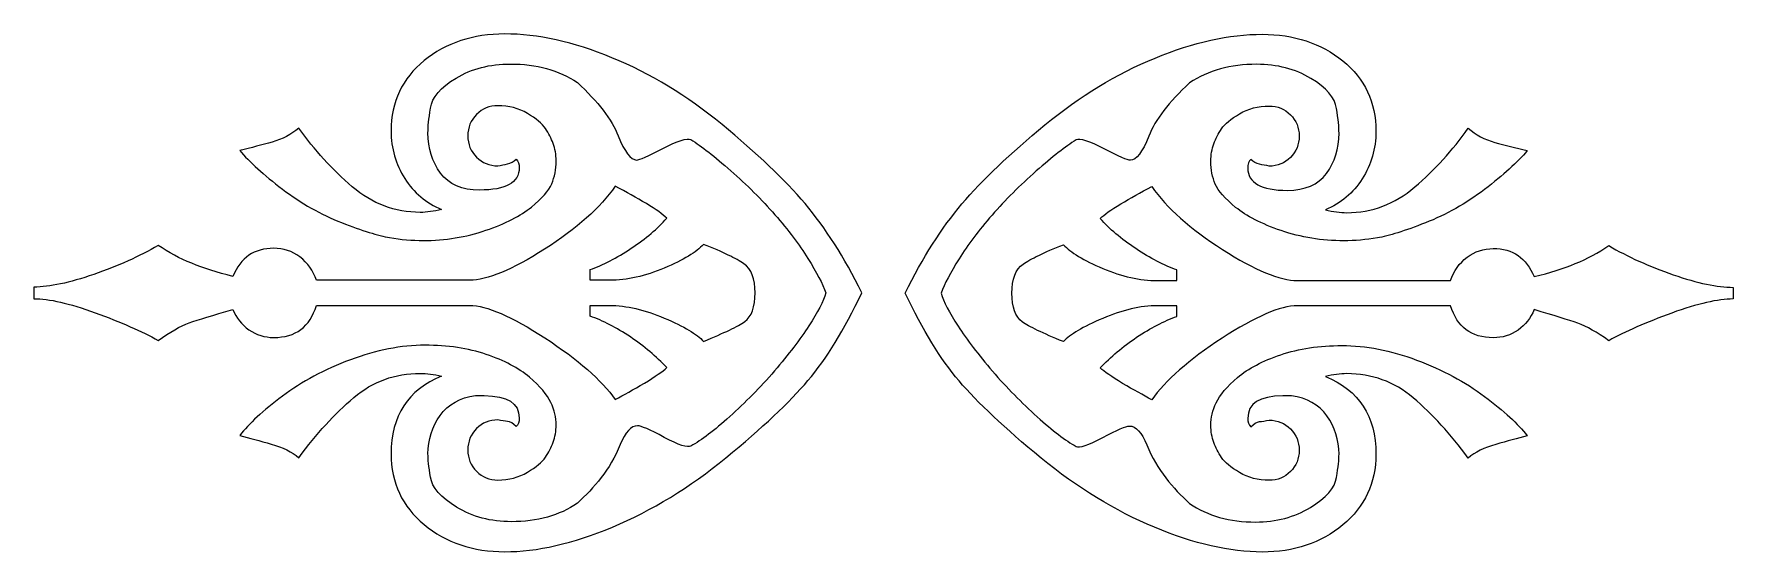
# Model space of a CAD drawing. Header units: centimetres. Extents: x -13.7 to 14.2, y -0.6 to 7.9.
import ezdxf

# ---------------------------------------------------------------- set-up
doc = ezdxf.new("R2010")
doc.units = ezdxf.units.CM
doc.header["$MEASUREMENT"] = 0
doc.layers.add('Layer 1', color=7, linetype='Continuous')

msp = doc.modelspace()

# ---------------------------------------------------------------- linework, layer by layer
at = {"layer": 'Layer 1'}
for points, knots in [([(-0.0998, 3.63256), (-0.3863, 3.02717), (-0.68089, 2.54656), (-0.98357, 2.19072), (-0.98357, 2.19072), (-1.28627, 1.83488), (-1.73496, 1.41276), (-2.32964, 0.92437), (-2.32964, 0.92437), (-2.92434, 0.43598), (-3.5456, 0.0564), (-4.19343, -0.21437), (-4.19343, -0.21437), (-4.84128, -0.48514), (-5.43062, -0.62052), (-5.96146, -0.62052), (-5.96146, -0.62052), (-6.48194, -0.62052), (-6.92269, -0.47185), (-7.28371, -0.1745), (-7.28371, -0.1745), (-7.64474, 0.12284), (-7.82525, 0.51036), (-7.82525, 0.98806), (-7.82525, 0.98806), (-7.82525, 1.6145), (-7.54914, 2.03937), (-6.99689, 2.26267), (-6.99689, 2.26267), (-7.12427, 2.29442), (-7.2411, 2.3103), (-7.34739, 2.31031), (-7.34739, 2.31031), (-7.76157, 2.3103), (-8.12527, 2.17751), (-8.43849, 1.91193), (-8.43849, 1.91193), (-8.75172, 1.64634), (-9.05174, 1.31716), (-9.33854, 0.92437), (-9.33854, 0.92437), (-9.45522, 1.01998), (-9.60648, 1.09435), (-9.79234, 1.1475), (-9.79234, 1.1475), (-9.9782, 1.20065), (-10.15086, 1.24845), (-10.3103, 1.29091), (-10.3103, 1.29091), (-10.16155, 1.48212), (-9.92789, 1.69714), (-9.60931, 1.93599), (-9.60931, 1.93599), (-9.29075, 2.17484), (-8.91911, 2.37391), (-8.49439, 2.53319), (-8.49439, 2.53319), (-8.06969, 2.69248), (-7.66078, 2.77212), (-7.26766, 2.77212), (-7.26766, 2.77212), (-6.89595, 2.77212), (-6.56142, 2.72173), (-6.26407, 2.62094), (-6.26407, 2.62094), (-5.96673, 2.52015), (-5.73047, 2.39538), (-5.5553, 2.24663), (-5.5553, 2.24663), (-5.38014, 2.09787), (-5.26331, 1.95981), (-5.20481, 1.83245), (-5.20481, 1.83245), (-5.14632, 1.70508), (-5.11707, 1.58291), (-5.11706, 1.46591), (-5.11706, 1.46591), (-5.11707, 1.35961), (-5.13303, 1.26401), (-5.16495, 1.1791), (-5.16495, 1.1791), (-5.19688, 1.09419), (-5.23941, 1.01196), (-5.29255, 0.9324), (-5.29255, 0.9324), (-5.34571, 0.85283), (-5.44391, 0.77052), (-5.58714, 0.68545), (-5.58714, 0.68545), (-5.73039, 0.60037), (-5.89243, 0.55784), (-6.07326, 0.55784), (-6.07326, 0.55784), (-6.21133, 0.55784), (-6.32808, 0.60564), (-6.42351, 0.70125), (-6.42351, 0.70125), (-6.51896, 0.79685), (-6.56668, 0.91368), (-6.56668, 1.05174), (-6.56668, 1.05174), (-6.56668, 1.1898), (-6.51896, 1.30663), (-6.42351, 1.40223), (-6.42351, 1.40223), (-6.32808, 1.49783), (-6.21133, 1.54564), (-6.07326, 1.54564), (-6.07326, 1.54564), (-6.00943, 1.53494), (-5.95628, 1.52692), (-5.91382, 1.52158), (-5.91382, 1.52158), (-5.87137, 1.51623), (-5.82357, 1.48714), (-5.77041, 1.43432), (-5.77041, 1.43432), (-5.73866, 1.46607), (-5.72278, 1.51388), (-5.72277, 1.57772), (-5.72277, 1.57772), (-5.72278, 1.82175), (-5.91382, 1.94377), (-6.29591, 1.94377), (-6.29591, 1.94377), (-6.29591, 1.94377), (-6.43931, 1.94377), (-6.43931, 1.94377), (-6.43931, 1.94377), (-6.69437, 1.91201), (-6.88825, 1.8032), (-7.02096, 1.61734), (-7.02096, 1.61734), (-7.15368, 1.43148), (-7.22003, 1.22172), (-7.22002, 0.98806), (-7.22002, 0.98806), (-7.22003, 0.90315), (-7.20674, 0.7757), (-7.18016, 0.60572), (-7.18016, 0.60572), (-7.15359, 0.43574), (-7.01019, 0.27111), (-6.74994, 0.11182), (-6.74994, 0.11182), (-6.48972, -0.04746), (-6.18978, -0.12711), (-5.85013, -0.12711), (-5.85013, -0.12711), (-5.42527, -0.12711), (-5.06425, -0.02616), (-4.76705, 0.17575), (-4.76705, 0.17575), (-4.62901, 0.30311), (-4.49889, 0.44376), (-4.3767, 0.5977), (-4.3767, 0.5977), (-4.25453, 0.75164), (-4.15099, 0.93215), (-4.06607, 1.13924), (-4.06607, 1.13924), (-3.98117, 1.34633), (-3.88556, 1.44987), (-3.77926, 1.44987), (-3.77926, 1.44987), (-3.72612, 1.44987), (-3.58012, 1.38619), (-3.34126, 1.25883), (-3.34126, 1.25883), (-3.10242, 1.13146), (-2.95642, 1.08366), (-2.90326, 1.11542), (-2.90326, 1.11542), (-2.73313, 1.21102), (-2.5207, 1.37298), (-2.26596, 1.6013), (-2.26596, 1.6013), (-2.01124, 1.82961), (-1.76705, 2.07915), (-1.53337, 2.34993), (-1.53337, 2.34993), (-1.29972, 2.62069), (-1.11119, 2.86764), (-0.96777, 3.09078), (-0.96777, 3.09078), (-0.82438, 3.3139), (-0.73145, 3.4945), (-0.68898, 3.63256), (-0.68898, 3.63256), (-0.74214, 3.78098), (-0.84042, 3.96936), (-0.98381, 4.19767), (-0.98381, 4.19767), (-1.12723, 4.42598), (-1.30774, 4.66491), (-1.52535, 4.91446), (-1.52535, 4.91446), (-1.74299, 5.164), (-1.98451, 5.4056), (-2.24992, 5.63927), (-2.24992, 5.63927), (-2.51535, 5.87292), (-2.73313, 6.04291), (-2.90326, 6.14921), (-2.90326, 6.14921), (-2.9668, 6.18096), (-3.12073, 6.13316), (-3.36508, 6.0058), (-3.36508, 6.0058), (-3.60945, 5.87843), (-3.75285, 5.81475), (-3.7953, 5.81476), (-3.7953, 5.81476), (-3.89091, 5.81475), (-3.99178, 5.94746), (-4.09791, 6.21289), (-4.09791, 6.21289), (-4.20405, 6.47831), (-4.4271, 6.7703), (-4.76705, 7.08888), (-4.76705, 7.08888), (-5.07494, 7.29078), (-5.44131, 7.39173), (-5.86618, 7.39174), (-5.86618, 7.39174), (-6.20582, 7.39173), (-6.50308, 7.31476), (-6.75797, 7.16083), (-6.75797, 7.16083), (-7.01286, 7.00688), (-7.15359, 6.84225), (-7.18016, 6.66693), (-7.18016, 6.66693), (-7.20674, 6.49159), (-7.22003, 6.35613), (-7.22002, 6.26053), (-7.22002, 6.26053), (-7.22003, 6.0058), (-7.151, 5.7855), (-7.01294, 5.59965), (-7.01294, 5.59965), (-6.87489, 5.41378), (-6.66245, 5.32085), (-6.37563, 5.32086), (-6.37563, 5.32086), (-5.9404, 5.32085), (-5.72278, 5.44303), (-5.72277, 5.68739), (-5.72277, 5.68739), (-5.72278, 5.75091), (-5.73866, 5.79871), (-5.77041, 5.8308), (-5.77041, 5.8308), (-5.81287, 5.78834), (-5.86067, 5.76176), (-5.91382, 5.75108), (-5.91382, 5.75108), (-5.96697, 5.74038), (-6.02012, 5.72968), (-6.07326, 5.71899), (-6.07326, 5.71899), (-6.21133, 5.71899), (-6.32808, 5.76679), (-6.42351, 5.8624), (-6.42351, 5.8624), (-6.51896, 5.958), (-6.56668, 6.07483), (-6.56668, 6.21289), (-6.56668, 6.21289), (-6.56668, 6.35094), (-6.51896, 6.46778), (-6.42351, 6.56339), (-6.42351, 6.56339), (-6.32808, 6.65898), (-6.21133, 6.70678), (-6.07326, 6.70679), (-6.07326, 6.70679), (-5.89243, 6.70678), (-5.73039, 6.66433), (-5.58714, 6.57943), (-5.58714, 6.57943), (-5.44391, 6.49451), (-5.34571, 6.4122), (-5.29255, 6.33248), (-5.29255, 6.33248), (-5.23941, 6.25275), (-5.19688, 6.17043), (-5.16495, 6.08553), (-5.16495, 6.08553), (-5.13303, 6.00061), (-5.11707, 5.90501), (-5.11706, 5.79872), (-5.11706, 5.79872), (-5.11707, 5.66065), (-5.14097, 5.53588), (-5.18877, 5.4244), (-5.18877, 5.4244), (-5.23658, 5.31291), (-5.34814, 5.18547), (-5.52346, 5.04207), (-5.52346, 5.04207), (-5.6988, 4.89866), (-5.94842, 4.77121), (-6.27233, 4.65973), (-6.27233, 4.65973), (-6.59626, 4.54824), (-6.93873, 4.4925), (-7.29975, 4.49251), (-7.29975, 4.49251), (-7.48027, 4.4925), (-7.66345, 4.50846), (-7.84931, 4.54039), (-7.84931, 4.54039), (-8.03518, 4.57231), (-8.298, 4.65462), (-8.6378, 4.78734), (-8.6378, 4.78734), (-8.9776, 4.92005), (-9.30144, 5.10323), (-9.60931, 5.3369), (-9.60931, 5.3369), (-9.91719, 5.57056), (-10.15086, 5.78283), (-10.3103, 5.97372), (-10.3103, 5.97372), (-10.1191, 6.01649), (-9.94118, 6.0617), (-9.77654, 6.10935), (-9.77654, 6.10935), (-9.61191, 6.15698), (-9.46591, 6.23395), (-9.33854, 6.34026), (-9.33854, 6.34026), (-9.08382, 5.97922), (-8.79182, 5.65798), (-8.46255, 5.37652), (-8.46255, 5.37652), (-8.13329, 5.09505), (-7.76157, 4.95432), (-7.34739, 4.95432), (-7.34739, 4.95432), (-7.2411, 4.95432), (-7.12427, 4.97036), (-6.99689, 5.00245), (-6.99689, 5.00245), (-7.25195, 5.10842), (-7.45377, 5.27824), (-7.60236, 5.5119), (-7.60236, 5.5119), (-7.75096, 5.74556), (-7.82525, 6.0058), (-7.82525, 6.29262), (-7.82525, 6.29262), (-7.82525, 6.7703), (-7.64474, 7.15523), (-7.28371, 7.4474), (-7.28371, 7.4474), (-6.92269, 7.73955), (-6.48194, 7.88563), (-5.96146, 7.88564), (-5.96146, 7.88564), (-5.41992, 7.88563), (-4.83326, 7.75551), (-4.20145, 7.49528), (-4.20145, 7.49528), (-3.56967, 7.23504), (-2.96704, 6.86866), (-2.39357, 6.39616), (-2.39357, 6.39616), (-1.82012, 5.92364), (-1.36608, 5.49091), (-1.03145, 5.09797), (-1.03145, 5.09797), (-0.69685, 4.70502), (-0.3863, 4.21655), (-0.0998, 3.63256), (-0.0998, 3.63256), (-0.0998, 3.63256), (-0.0998, 3.63256), (-0.0998, 3.63256)], [0, 0, 0, 0, 0.01041667, 0.01041667, 0.01041667, 0.01041667, 0.02083333, 0.02083333, 0.02083333, 0.02083333, 0.03125, 0.03125, 0.03125, 0.03125, 0.04166667, 0.04166667, 0.04166667, 0.04166667, 0.05208333, 0.05208333, 0.05208333, 0.05208333, 0.0625, 0.0625, 0.0625, 0.0625, 0.07291667, 0.07291667, 0.07291667, 0.07291667, 0.08333333, 0.08333333, 0.08333333, 0.08333333, 0.09375, 0.09375, 0.09375, 0.09375, 0.10416667, 0.10416667, 0.10416667, 0.10416667, 0.11458333, 0.11458333, 0.11458333, 0.11458333, 0.125, 0.125, 0.125, 0.125, 0.13541667, 0.13541667, 0.13541667, 0.13541667, 0.14583333, 0.14583333, 0.14583333, 0.14583333, 0.15625, 0.15625, 0.15625, 0.15625, 0.16666667, 0.16666667, 0.16666667, 0.16666667, 0.17708333, 0.17708333, 0.17708333, 0.17708333, 0.1875, 0.1875, 0.1875, 0.1875, 0.19791667, 0.19791667, 0.19791667, 0.19791667, 0.20833333, 0.20833333, 0.20833333, 0.20833333, 0.21875, 0.21875, 0.21875, 0.21875, 0.22916667, 0.22916667, 0.22916667, 0.22916667, 0.23958333, 0.23958333, 0.23958333, 0.23958333, 0.25, 0.25, 0.25, 0.25, 0.26041667, 0.26041667, 0.26041667, 0.26041667, 0.27083333, 0.27083333, 0.27083333, 0.27083333, 0.28125, 0.28125, 0.28125, 0.28125, 0.29166667, 0.29166667, 0.29166667, 0.29166667, 0.30208333, 0.30208333, 0.30208333, 0.30208333, 0.3125, 0.3125, 0.3125, 0.3125, 0.32291667, 0.32291667, 0.32291667, 0.32291667, 0.33333333, 0.33333333, 0.33333333, 0.33333333, 0.34375, 0.34375, 0.34375, 0.34375, 0.35416667, 0.35416667, 0.35416667, 0.35416667, 0.36458333, 0.36458333, 0.36458333, 0.36458333, 0.375, 0.375, 0.375, 0.375, 0.38541667, 0.38541667, 0.38541667, 0.38541667, 0.39583333, 0.39583333, 0.39583333, 0.39583333, 0.40625, 0.40625, 0.40625, 0.40625, 0.41666667, 0.41666667, 0.41666667, 0.41666667, 0.42708333, 0.42708333, 0.42708333, 0.42708333, 0.4375, 0.4375, 0.4375, 0.4375, 0.44791667, 0.44791667, 0.44791667, 0.44791667, 0.45833333, 0.45833333, 0.45833333, 0.45833333, 0.46875, 0.46875, 0.46875, 0.46875, 0.47916667, 0.47916667, 0.47916667, 0.47916667, 0.48958333, 0.48958333, 0.48958333, 0.48958333, 0.5, 0.5, 0.5, 0.5, 0.51041667, 0.51041667, 0.51041667, 0.51041667, 0.52083333, 0.52083333, 0.52083333, 0.52083333, 0.53125, 0.53125, 0.53125, 0.53125, 0.54166667, 0.54166667, 0.54166667, 0.54166667, 0.55208333, 0.55208333, 0.55208333, 0.55208333, 0.5625, 0.5625, 0.5625, 0.5625, 0.57291667, 0.57291667, 0.57291667, 0.57291667, 0.58333333, 0.58333333, 0.58333333, 0.58333333, 0.59375, 0.59375, 0.59375, 0.59375, 0.60416667, 0.60416667, 0.60416667, 0.60416667, 0.61458333, 0.61458333, 0.61458333, 0.61458333, 0.625, 0.625, 0.625, 0.625, 0.63541667, 0.63541667, 0.63541667, 0.63541667, 0.64583333, 0.64583333, 0.64583333, 0.64583333, 0.65625, 0.65625, 0.65625, 0.65625, 0.66666667, 0.66666667, 0.66666667, 0.66666667, 0.67708333, 0.67708333, 0.67708333, 0.67708333, 0.6875, 0.6875, 0.6875, 0.6875, 0.69791667, 0.69791667, 0.69791667, 0.69791667, 0.70833333, 0.70833333, 0.70833333, 0.70833333, 0.71875, 0.71875, 0.71875, 0.71875, 0.72916667, 0.72916667, 0.72916667, 0.72916667, 0.73958333, 0.73958333, 0.73958333, 0.73958333, 0.75, 0.75, 0.75, 0.75, 0.76041667, 0.76041667, 0.76041667, 0.76041667, 0.77083333, 0.77083333, 0.77083333, 0.77083333, 0.78125, 0.78125, 0.78125, 0.78125, 0.79166667, 0.79166667, 0.79166667, 0.79166667, 0.80208333, 0.80208333, 0.80208333, 0.80208333, 0.8125, 0.8125, 0.8125, 0.8125, 0.82291667, 0.82291667, 0.82291667, 0.82291667, 0.83333333, 0.83333333, 0.83333333, 0.83333333, 0.84375, 0.84375, 0.84375, 0.84375, 0.85416667, 0.85416667, 0.85416667, 0.85416667, 0.86458333, 0.86458333, 0.86458333, 0.86458333, 0.875, 0.875, 0.875, 0.875, 0.88541667, 0.88541667, 0.88541667, 0.88541667, 0.89583333, 0.89583333, 0.89583333, 0.89583333, 0.90625, 0.90625, 0.90625, 0.90625, 0.91666667, 0.91666667, 0.91666667, 0.91666667, 0.92708333, 0.92708333, 0.92708333, 0.92708333, 0.9375, 0.9375, 0.9375, 0.9375, 0.94791667, 0.94791667, 0.94791667, 0.94791667, 0.95833333, 0.95833333, 0.95833333, 0.95833333, 0.96875, 0.96875, 0.96875, 0.96875, 0.97916667, 0.97916667, 0.97916667, 0.97916667, 1, 1, 1, 1]), ([(0.61343, 3.62766), (0.89994, 3.02227), (1.19452, 2.54166), (1.4972, 2.18582), (1.4972, 2.18582), (1.79991, 1.82998), (2.2486, 1.40786), (2.84327, 0.91947), (2.84327, 0.91947), (3.43797, 0.43108), (4.05924, 0.0515), (4.70706, -0.21927), (4.70706, -0.21927), (5.35491, -0.49004), (5.94425, -0.62542), (6.47509, -0.62542), (6.47509, -0.62542), (6.99557, -0.62542), (7.43632, -0.47675), (7.79734, -0.1794), (7.79734, -0.1794), (8.15837, 0.11794), (8.33889, 0.50546), (8.33888, 0.98316), (8.33888, 0.98316), (8.33889, 1.6096), (8.06277, 2.03447), (7.51053, 2.25777), (7.51053, 2.25777), (7.6379, 2.28952), (7.75473, 2.3054), (7.86102, 2.30541), (7.86102, 2.30541), (8.2752, 2.3054), (8.6389, 2.17261), (8.95212, 1.90703), (8.95212, 1.90703), (9.26535, 1.64144), (9.56537, 1.31226), (9.85218, 0.91947), (9.85218, 0.91947), (9.96885, 1.01508), (10.12011, 1.08945), (10.30597, 1.1426), (10.30597, 1.1426), (10.49183, 1.19575), (10.66449, 1.24355), (10.82393, 1.28601), (10.82393, 1.28601), (10.67518, 1.47722), (10.44152, 1.69224), (10.12295, 1.93109), (10.12295, 1.93109), (9.80438, 2.16994), (9.43274, 2.369), (9.00803, 2.52829), (9.00803, 2.52829), (8.58332, 2.68758), (8.17441, 2.76722), (7.7813, 2.76722), (7.7813, 2.76722), (7.40958, 2.76722), (7.07505, 2.71682), (6.7777, 2.61604), (6.7777, 2.61604), (6.48036, 2.51525), (6.24411, 2.39048), (6.06893, 2.24173), (6.06893, 2.24173), (5.89378, 2.09297), (5.77695, 1.95491), (5.71844, 1.82755), (5.71844, 1.82755), (5.65995, 1.70018), (5.6307, 1.578), (5.6307, 1.46101), (5.6307, 1.46101), (5.6307, 1.35471), (5.64667, 1.25911), (5.67858, 1.1742), (5.67858, 1.1742), (5.71051, 1.08929), (5.75304, 1.00706), (5.80618, 0.9275), (5.80618, 0.9275), (5.85934, 0.84793), (5.95754, 0.76562), (6.10077, 0.68055), (6.10077, 0.68055), (6.24403, 0.59547), (6.40607, 0.55294), (6.5869, 0.55294), (6.5869, 0.55294), (6.72496, 0.55294), (6.84171, 0.60074), (6.93715, 0.69634), (6.93715, 0.69634), (7.0326, 0.79195), (7.08032, 0.90878), (7.08031, 1.04684), (7.08031, 1.04684), (7.08032, 1.18489), (7.0326, 1.30173), (6.93715, 1.39733), (6.93715, 1.39733), (6.84171, 1.49293), (6.72496, 1.54074), (6.5869, 1.54074), (6.5869, 1.54074), (6.52306, 1.53004), (6.46991, 1.52202), (6.42745, 1.51667), (6.42745, 1.51667), (6.385, 1.51133), (6.3372, 1.48224), (6.28404, 1.42942), (6.28404, 1.42942), (6.25229, 1.46117), (6.23641, 1.50898), (6.2364, 1.57282), (6.2364, 1.57282), (6.23641, 1.81685), (6.42746, 1.93887), (6.80954, 1.93887), (6.80954, 1.93887), (6.80954, 1.93887), (6.95295, 1.93887), (6.95295, 1.93887), (6.95295, 1.93887), (7.20801, 1.90711), (7.40189, 1.7983), (7.53459, 1.61244), (7.53459, 1.61244), (7.66731, 1.42658), (7.73366, 1.21682), (7.73366, 0.98316), (7.73366, 0.98316), (7.73366, 0.89825), (7.72038, 0.7708), (7.6938, 0.60082), (7.6938, 0.60082), (7.66723, 0.43084), (7.52382, 0.26621), (7.26358, 0.10692), (7.26358, 0.10692), (7.00335, -0.05236), (6.70341, -0.13201), (6.36377, -0.13201), (6.36377, -0.13201), (5.9389, -0.13201), (5.57788, -0.03106), (5.28069, 0.17085), (5.28069, 0.17085), (5.14264, 0.29821), (5.01252, 0.43886), (4.89033, 0.5928), (4.89033, 0.5928), (4.76816, 0.74674), (4.66462, 0.92725), (4.5797, 1.13434), (4.5797, 1.13434), (4.4948, 1.34143), (4.3992, 1.44497), (4.29289, 1.44497), (4.29289, 1.44497), (4.23975, 1.44497), (4.09375, 1.38129), (3.85489, 1.25393), (3.85489, 1.25393), (3.61606, 1.12656), (3.47006, 1.07876), (3.4169, 1.11052), (3.4169, 1.11052), (3.24677, 1.20612), (3.03433, 1.36808), (2.77959, 1.5964), (2.77959, 1.5964), (2.52488, 1.82471), (2.28068, 2.07425), (2.04701, 2.34503), (2.04701, 2.34503), (1.81336, 2.61579), (1.62482, 2.86274), (1.4814, 3.08588), (1.4814, 3.08588), (1.33801, 3.309), (1.24508, 3.4896), (1.20261, 3.62766), (1.20261, 3.62766), (1.25578, 3.77608), (1.35405, 3.96445), (1.49745, 4.19277), (1.49745, 4.19277), (1.64086, 4.42108), (1.82138, 4.66001), (2.03899, 4.90956), (2.03899, 4.90956), (2.25662, 5.1591), (2.49814, 5.4007), (2.76355, 5.63437), (2.76355, 5.63437), (3.02898, 5.86802), (3.24677, 6.038), (3.4169, 6.14431), (3.4169, 6.14431), (3.48043, 6.17606), (3.63437, 6.12826), (3.87871, 6.0009), (3.87871, 6.0009), (4.12308, 5.87353), (4.26649, 5.80985), (4.30893, 5.80986), (4.30893, 5.80986), (4.40454, 5.80985), (4.50541, 5.94256), (4.61154, 6.20799), (4.61154, 6.20799), (4.71769, 6.47341), (4.94074, 6.7654), (5.28069, 7.08398), (5.28069, 7.08398), (5.58857, 7.28588), (5.95495, 7.38683), (6.37981, 7.38684), (6.37981, 7.38684), (6.71945, 7.38683), (7.01672, 7.30986), (7.2716, 7.15593), (7.2716, 7.15593), (7.5265, 7.00198), (7.66723, 6.83735), (7.6938, 6.66203), (7.6938, 6.66203), (7.72038, 6.48669), (7.73366, 6.35123), (7.73366, 6.25563), (7.73366, 6.25563), (7.73366, 6.0009), (7.66463, 5.7806), (7.52657, 5.59475), (7.52657, 5.59475), (7.38852, 5.40888), (7.17608, 5.31595), (6.88926, 5.31596), (6.88926, 5.31596), (6.45403, 5.31595), (6.23641, 5.43813), (6.2364, 5.68249), (6.2364, 5.68249), (6.23641, 5.74601), (6.25229, 5.79381), (6.28404, 5.8259), (6.28404, 5.8259), (6.32651, 5.78344), (6.37431, 5.75686), (6.42745, 5.74618), (6.42745, 5.74618), (6.48061, 5.73548), (6.53375, 5.72478), (6.5869, 5.71409), (6.5869, 5.71409), (6.72496, 5.71409), (6.84171, 5.76189), (6.93715, 5.8575), (6.93715, 5.8575), (7.0326, 5.9531), (7.08032, 6.06993), (7.08031, 6.20799), (7.08031, 6.20799), (7.08032, 6.34604), (7.0326, 6.46287), (6.93715, 6.55849), (6.93715, 6.55849), (6.84171, 6.65408), (6.72496, 6.70188), (6.5869, 6.70189), (6.5869, 6.70189), (6.40607, 6.70188), (6.24403, 6.65943), (6.10077, 6.57453), (6.10077, 6.57453), (5.95754, 6.48961), (5.85934, 6.40729), (5.80618, 6.32758), (5.80618, 6.32758), (5.75304, 6.24785), (5.71051, 6.16553), (5.67858, 6.08063), (5.67858, 6.08063), (5.64667, 5.99571), (5.6307, 5.90011), (5.6307, 5.79382), (5.6307, 5.79382), (5.6307, 5.65575), (5.6546, 5.53098), (5.7024, 5.4195), (5.7024, 5.4195), (5.75021, 5.30801), (5.86177, 5.18057), (6.03709, 5.03717), (6.03709, 5.03717), (6.21243, 4.89376), (6.46205, 4.76631), (6.78596, 4.65483), (6.78596, 4.65483), (7.10989, 4.54334), (7.45236, 4.4876), (7.81338, 4.48761), (7.81338, 4.48761), (7.9939, 4.4876), (8.17709, 4.50356), (8.36294, 4.53549), (8.36294, 4.53549), (8.54881, 4.56741), (8.81164, 4.64972), (9.15143, 4.78244), (9.15143, 4.78244), (9.49124, 4.91515), (9.81507, 5.09833), (10.12295, 5.332), (10.12295, 5.332), (10.43083, 5.56566), (10.66449, 5.77793), (10.82393, 5.96882), (10.82393, 5.96882), (10.63273, 6.01159), (10.45481, 6.0568), (10.29017, 6.10445), (10.29017, 6.10445), (10.12554, 6.15208), (9.97954, 6.22905), (9.85218, 6.33536), (9.85218, 6.33536), (9.59745, 5.97432), (9.30546, 5.65308), (8.97618, 5.37162), (8.97618, 5.37162), (8.64692, 5.09015), (8.2752, 4.94942), (7.86102, 4.94942), (7.86102, 4.94942), (7.75473, 4.94942), (7.6379, 4.96546), (7.51053, 4.99755), (7.51053, 4.99755), (7.76559, 5.10352), (7.96741, 5.27334), (8.11599, 5.507), (8.11599, 5.507), (8.26459, 5.74066), (8.33889, 6.0009), (8.33888, 6.28772), (8.33888, 6.28772), (8.33889, 6.7654), (8.15837, 7.15033), (7.79734, 7.4425), (7.79734, 7.4425), (7.43632, 7.73465), (6.99557, 7.88073), (6.47509, 7.88074), (6.47509, 7.88074), (5.93356, 7.88073), (5.34689, 7.75061), (4.71509, 7.49038), (4.71509, 7.49038), (4.0833, 7.23014), (3.48067, 6.86376), (2.9072, 6.39126), (2.9072, 6.39126), (2.33375, 5.91874), (1.87971, 5.48601), (1.54509, 5.09307), (1.54509, 5.09307), (1.21048, 4.70012), (0.89994, 4.21165), (0.61343, 3.62766), (0.61343, 3.62766), (0.61343, 3.62766), (0.61343, 3.62766), (0.61343, 3.62766)], [0, 0, 0, 0, 0.01041667, 0.01041667, 0.01041667, 0.01041667, 0.02083333, 0.02083333, 0.02083333, 0.02083333, 0.03125, 0.03125, 0.03125, 0.03125, 0.04166667, 0.04166667, 0.04166667, 0.04166667, 0.05208333, 0.05208333, 0.05208333, 0.05208333, 0.0625, 0.0625, 0.0625, 0.0625, 0.07291667, 0.07291667, 0.07291667, 0.07291667, 0.08333333, 0.08333333, 0.08333333, 0.08333333, 0.09375, 0.09375, 0.09375, 0.09375, 0.10416667, 0.10416667, 0.10416667, 0.10416667, 0.11458333, 0.11458333, 0.11458333, 0.11458333, 0.125, 0.125, 0.125, 0.125, 0.13541667, 0.13541667, 0.13541667, 0.13541667, 0.14583333, 0.14583333, 0.14583333, 0.14583333, 0.15625, 0.15625, 0.15625, 0.15625, 0.16666667, 0.16666667, 0.16666667, 0.16666667, 0.17708333, 0.17708333, 0.17708333, 0.17708333, 0.1875, 0.1875, 0.1875, 0.1875, 0.19791667, 0.19791667, 0.19791667, 0.19791667, 0.20833333, 0.20833333, 0.20833333, 0.20833333, 0.21875, 0.21875, 0.21875, 0.21875, 0.22916667, 0.22916667, 0.22916667, 0.22916667, 0.23958333, 0.23958333, 0.23958333, 0.23958333, 0.25, 0.25, 0.25, 0.25, 0.26041667, 0.26041667, 0.26041667, 0.26041667, 0.27083333, 0.27083333, 0.27083333, 0.27083333, 0.28125, 0.28125, 0.28125, 0.28125, 0.29166667, 0.29166667, 0.29166667, 0.29166667, 0.30208333, 0.30208333, 0.30208333, 0.30208333, 0.3125, 0.3125, 0.3125, 0.3125, 0.32291667, 0.32291667, 0.32291667, 0.32291667, 0.33333333, 0.33333333, 0.33333333, 0.33333333, 0.34375, 0.34375, 0.34375, 0.34375, 0.35416667, 0.35416667, 0.35416667, 0.35416667, 0.36458333, 0.36458333, 0.36458333, 0.36458333, 0.375, 0.375, 0.375, 0.375, 0.38541667, 0.38541667, 0.38541667, 0.38541667, 0.39583333, 0.39583333, 0.39583333, 0.39583333, 0.40625, 0.40625, 0.40625, 0.40625, 0.41666667, 0.41666667, 0.41666667, 0.41666667, 0.42708333, 0.42708333, 0.42708333, 0.42708333, 0.4375, 0.4375, 0.4375, 0.4375, 0.44791667, 0.44791667, 0.44791667, 0.44791667, 0.45833333, 0.45833333, 0.45833333, 0.45833333, 0.46875, 0.46875, 0.46875, 0.46875, 0.47916667, 0.47916667, 0.47916667, 0.47916667, 0.48958333, 0.48958333, 0.48958333, 0.48958333, 0.5, 0.5, 0.5, 0.5, 0.51041667, 0.51041667, 0.51041667, 0.51041667, 0.52083333, 0.52083333, 0.52083333, 0.52083333, 0.53125, 0.53125, 0.53125, 0.53125, 0.54166667, 0.54166667, 0.54166667, 0.54166667, 0.55208333, 0.55208333, 0.55208333, 0.55208333, 0.5625, 0.5625, 0.5625, 0.5625, 0.57291667, 0.57291667, 0.57291667, 0.57291667, 0.58333333, 0.58333333, 0.58333333, 0.58333333, 0.59375, 0.59375, 0.59375, 0.59375, 0.60416667, 0.60416667, 0.60416667, 0.60416667, 0.61458333, 0.61458333, 0.61458333, 0.61458333, 0.625, 0.625, 0.625, 0.625, 0.63541667, 0.63541667, 0.63541667, 0.63541667, 0.64583333, 0.64583333, 0.64583333, 0.64583333, 0.65625, 0.65625, 0.65625, 0.65625, 0.66666667, 0.66666667, 0.66666667, 0.66666667, 0.67708333, 0.67708333, 0.67708333, 0.67708333, 0.6875, 0.6875, 0.6875, 0.6875, 0.69791667, 0.69791667, 0.69791667, 0.69791667, 0.70833333, 0.70833333, 0.70833333, 0.70833333, 0.71875, 0.71875, 0.71875, 0.71875, 0.72916667, 0.72916667, 0.72916667, 0.72916667, 0.73958333, 0.73958333, 0.73958333, 0.73958333, 0.75, 0.75, 0.75, 0.75, 0.76041667, 0.76041667, 0.76041667, 0.76041667, 0.77083333, 0.77083333, 0.77083333, 0.77083333, 0.78125, 0.78125, 0.78125, 0.78125, 0.79166667, 0.79166667, 0.79166667, 0.79166667, 0.80208333, 0.80208333, 0.80208333, 0.80208333, 0.8125, 0.8125, 0.8125, 0.8125, 0.82291667, 0.82291667, 0.82291667, 0.82291667, 0.83333333, 0.83333333, 0.83333333, 0.83333333, 0.84375, 0.84375, 0.84375, 0.84375, 0.85416667, 0.85416667, 0.85416667, 0.85416667, 0.86458333, 0.86458333, 0.86458333, 0.86458333, 0.875, 0.875, 0.875, 0.875, 0.88541667, 0.88541667, 0.88541667, 0.88541667, 0.89583333, 0.89583333, 0.89583333, 0.89583333, 0.90625, 0.90625, 0.90625, 0.90625, 0.91666667, 0.91666667, 0.91666667, 0.91666667, 0.92708333, 0.92708333, 0.92708333, 0.92708333, 0.9375, 0.9375, 0.9375, 0.9375, 0.94791667, 0.94791667, 0.94791667, 0.94791667, 0.95833333, 0.95833333, 0.95833333, 0.95833333, 0.96875, 0.96875, 0.96875, 0.96875, 0.97916667, 0.97916667, 0.97916667, 0.97916667, 1, 1, 1, 1]), ([(-10.42162, 3.90333), (-10.29426, 4.2112), (-10.07129, 4.36514), (-9.75272, 4.36514), (-9.75272, 4.36514), (-9.59327, 4.36514), (-9.44987, 4.31734), (-9.3225, 4.22174), (-9.3225, 4.22174), (-9.19514, 4.12613), (-9.10489, 3.99877), (-9.05173, 3.83965), (-9.05173, 3.83965), (-9.05173, 3.83965), (-6.53508, 3.83965), (-6.53508, 3.83965), (-6.53508, 3.83965), (-6.24827, 3.83964), (-5.83937, 4.00954), (-5.30835, 4.34934), (-5.30835, 4.34934), (-4.77735, 4.68914), (-4.38983, 5.0342), (-4.14579, 5.38454), (-4.14579, 5.38454), (-3.96529, 5.28893), (-3.79539, 5.19333), (-3.63609, 5.09773), (-3.63609, 5.09773), (-3.47682, 5.00212), (-3.36525, 4.92256), (-3.3014, 4.85904), (-3.3014, 4.85904), (-3.45016, 4.6889), (-3.64396, 4.52418), (-3.8828, 4.3649), (-3.8828, 4.3649), (-4.12166, 4.20561), (-4.34738, 4.08886), (-4.55997, 4.01465), (-4.55997, 4.01465), (-4.55997, 4.01465), (-4.55997, 3.83965), (-4.55997, 3.83965), (-4.55997, 3.83965), (-4.55997, 3.83965), (-4.24107, 3.83965), (-4.24107, 3.83965), (-4.24107, 3.83965), (-3.95427, 3.83964), (-3.65425, 3.906), (-3.34102, 4.03871), (-3.34102, 4.03871), (-3.0278, 4.17142), (-2.81286, 4.30146), (-2.69618, 4.42883), (-2.69618, 4.42883), (-2.37762, 4.30146), (-2.15724, 4.19524), (-2.03505, 4.11017), (-2.03505, 4.11017), (-1.91288, 4.0251), (-1.8518, 3.86589), (-1.85178, 3.63256), (-1.85178, 3.63256), (-1.8518, 3.39889), (-1.90754, 3.2422), (-2.01901, 3.16248), (-2.01901, 3.16248), (-2.1305, 3.08275), (-2.35623, 2.97386), (-2.69618, 2.83581), (-2.69618, 2.83581), (-2.80216, 2.95279), (-3.01711, 3.08032), (-3.34102, 3.21838), (-3.34102, 3.21838), (-3.66495, 3.35644), (-3.96496, 3.42547), (-4.24107, 3.42547), (-4.24107, 3.42547), (-4.24107, 3.42547), (-4.55997, 3.42547), (-4.55997, 3.42547), (-4.55997, 3.42547), (-4.55997, 3.42547), (-4.55997, 3.24998), (-4.55997, 3.24998), (-4.55997, 3.24998), (-4.34738, 3.17576), (-4.12692, 3.06169), (-3.8986, 2.90775), (-3.8986, 2.90775), (-3.67029, 2.75381), (-3.47123, 2.58642), (-3.3014, 2.40559), (-3.3014, 2.40559), (-3.36525, 2.34206), (-3.48743, 2.25716), (-3.66793, 2.15086), (-3.66793, 2.15086), (-3.84846, 2.04456), (-4.00774, 1.9543), (-4.14579, 1.88009), (-4.14579, 1.88009), (-4.36877, 2.19866), (-4.7537, 2.53586), (-5.30057, 2.89171), (-5.30057, 2.89171), (-5.84747, 3.24755), (-6.25897, 3.42547), (-6.53508, 3.42547), (-6.53508, 3.42547), (-6.53508, 3.42547), (-9.05173, 3.42547), (-9.05173, 3.42547), (-9.05173, 3.42547), (-9.15803, 3.07481), (-9.3917, 2.89948), (-9.75272, 2.89949), (-9.75272, 2.89949), (-9.90148, 2.89948), (-10.03686, 2.94202), (-10.15887, 3.02709), (-10.15887, 3.02709), (-10.28089, 3.11216), (-10.36848, 3.22373), (-10.42162, 3.36179), (-10.42162, 3.36179), (-10.75089, 3.26618), (-10.9899, 3.1918), (-11.13865, 3.13866), (-11.13865, 3.13866), (-11.28741, 3.08551), (-11.45723, 2.9899), (-11.64811, 2.85185), (-11.64811, 2.85185), (-11.91386, 3.0006), (-12.25908, 3.15194), (-12.68379, 3.30588), (-12.68379, 3.30588), (-13.1085, 3.45982), (-13.44303, 3.53679), (-13.68739, 3.53679), (-13.68739, 3.53679), (-13.68739, 3.53679), (-13.68739, 3.72784), (-13.68739, 3.72784), (-13.68739, 3.72784), (-13.43234, 3.72783), (-13.10574, 3.79686), (-12.70761, 3.93493), (-12.70761, 3.93493), (-12.30948, 4.07298), (-11.95631, 4.23227), (-11.64811, 4.41278), (-11.64811, 4.41278), (-11.47829, 4.29611), (-11.29519, 4.19791), (-11.09879, 4.11819), (-11.09879, 4.11819), (-10.9024, 4.03847), (-10.67668, 3.96684), (-10.42162, 3.90333), (-10.42162, 3.90333), (-10.42162, 3.90333), (-10.42162, 3.90333), (-10.42162, 3.90333)], [0, 0, 0, 0, 0.02325581, 0.02325581, 0.02325581, 0.02325581, 0.04651163, 0.04651163, 0.04651163, 0.04651163, 0.06976744, 0.06976744, 0.06976744, 0.06976744, 0.09302326, 0.09302326, 0.09302326, 0.09302326, 0.11627907, 0.11627907, 0.11627907, 0.11627907, 0.13953488, 0.13953488, 0.13953488, 0.13953488, 0.1627907, 0.1627907, 0.1627907, 0.1627907, 0.18604651, 0.18604651, 0.18604651, 0.18604651, 0.20930233, 0.20930233, 0.20930233, 0.20930233, 0.23255814, 0.23255814, 0.23255814, 0.23255814, 0.25581395, 0.25581395, 0.25581395, 0.25581395, 0.27906977, 0.27906977, 0.27906977, 0.27906977, 0.30232558, 0.30232558, 0.30232558, 0.30232558, 0.3255814, 0.3255814, 0.3255814, 0.3255814, 0.34883721, 0.34883721, 0.34883721, 0.34883721, 0.37209302, 0.37209302, 0.37209302, 0.37209302, 0.39534884, 0.39534884, 0.39534884, 0.39534884, 0.41860465, 0.41860465, 0.41860465, 0.41860465, 0.44186047, 0.44186047, 0.44186047, 0.44186047, 0.46511628, 0.46511628, 0.46511628, 0.46511628, 0.48837209, 0.48837209, 0.48837209, 0.48837209, 0.51162791, 0.51162791, 0.51162791, 0.51162791, 0.53488372, 0.53488372, 0.53488372, 0.53488372, 0.55813953, 0.55813953, 0.55813953, 0.55813953, 0.58139535, 0.58139535, 0.58139535, 0.58139535, 0.60465116, 0.60465116, 0.60465116, 0.60465116, 0.62790698, 0.62790698, 0.62790698, 0.62790698, 0.65116279, 0.65116279, 0.65116279, 0.65116279, 0.6744186, 0.6744186, 0.6744186, 0.6744186, 0.69767442, 0.69767442, 0.69767442, 0.69767442, 0.72093023, 0.72093023, 0.72093023, 0.72093023, 0.74418605, 0.74418605, 0.74418605, 0.74418605, 0.76744186, 0.76744186, 0.76744186, 0.76744186, 0.79069767, 0.79069767, 0.79069767, 0.79069767, 0.81395349, 0.81395349, 0.81395349, 0.81395349, 0.8372093, 0.8372093, 0.8372093, 0.8372093, 0.86046512, 0.86046512, 0.86046512, 0.86046512, 0.88372093, 0.88372093, 0.88372093, 0.88372093, 0.90697674, 0.90697674, 0.90697674, 0.90697674, 0.93023256, 0.93023256, 0.93023256, 0.93023256, 0.95348837, 0.95348837, 0.95348837, 0.95348837, 1, 1, 1, 1]), ([(10.93525, 3.89843), (10.80789, 4.2063), (10.58493, 4.36024), (10.26635, 4.36024), (10.26635, 4.36024), (10.10691, 4.36024), (9.9635, 4.31244), (9.83613, 4.21684), (9.83613, 4.21684), (9.70877, 4.12123), (9.61852, 3.99386), (9.56536, 3.83475), (9.56536, 3.83475), (9.56536, 3.83475), (7.04871, 3.83475), (7.04871, 3.83475), (7.04871, 3.83475), (6.76191, 3.83474), (6.353, 4.00464), (5.82198, 4.34444), (5.82198, 4.34444), (5.29099, 4.68424), (4.90347, 5.0293), (4.65942, 5.37964), (4.65942, 5.37964), (4.47892, 5.28403), (4.30902, 5.18843), (4.14973, 5.09283), (4.14973, 5.09283), (3.99045, 4.99722), (3.87889, 4.91766), (3.81503, 4.85414), (3.81503, 4.85414), (3.96379, 4.68399), (4.15759, 4.51928), (4.39643, 4.36), (4.39643, 4.36), (4.63529, 4.20071), (4.86101, 4.08396), (5.0736, 4.00975), (5.0736, 4.00975), (5.0736, 4.00975), (5.0736, 3.83475), (5.0736, 3.83475), (5.0736, 3.83475), (5.0736, 3.83475), (4.7547, 3.83475), (4.7547, 3.83475), (4.7547, 3.83475), (4.4679, 3.83474), (4.16788, 3.9011), (3.85465, 4.03381), (3.85465, 4.03381), (3.54144, 4.16652), (3.32649, 4.29656), (3.20981, 4.42393), (3.20981, 4.42393), (2.89125, 4.29656), (2.67087, 4.19034), (2.54868, 4.10527), (2.54868, 4.10527), (2.42652, 4.0202), (2.36543, 3.86099), (2.36542, 3.62766), (2.36542, 3.62766), (2.36543, 3.39399), (2.42117, 3.2373), (2.53264, 3.15758), (2.53264, 3.15758), (2.64414, 3.07785), (2.86986, 2.96896), (3.20981, 2.8309), (3.20981, 2.8309), (3.31579, 2.94789), (3.53074, 3.07542), (3.85465, 3.21348), (3.85465, 3.21348), (4.17858, 3.35154), (4.4786, 3.42057), (4.7547, 3.42057), (4.7547, 3.42057), (4.7547, 3.42057), (5.0736, 3.42057), (5.0736, 3.42057), (5.0736, 3.42057), (5.0736, 3.42057), (5.0736, 3.24508), (5.0736, 3.24508), (5.0736, 3.24508), (4.86101, 3.17086), (4.64056, 3.05679), (4.41223, 2.90285), (4.41223, 2.90285), (4.18393, 2.74891), (3.98486, 2.58152), (3.81503, 2.40069), (3.81503, 2.40069), (3.87889, 2.33716), (4.00106, 2.25225), (4.18157, 2.14596), (4.18157, 2.14596), (4.36209, 2.03966), (4.52138, 1.9494), (4.65942, 1.87519), (4.65942, 1.87519), (4.8824, 2.19376), (5.26733, 2.53096), (5.81421, 2.88681), (5.81421, 2.88681), (6.3611, 3.24265), (6.7726, 3.42057), (7.04871, 3.42057), (7.04871, 3.42057), (7.04871, 3.42057), (9.56536, 3.42057), (9.56536, 3.42057), (9.56536, 3.42057), (9.67167, 3.06991), (9.90533, 2.89458), (10.26635, 2.89459), (10.26635, 2.89459), (10.41511, 2.89458), (10.55049, 2.93712), (10.67251, 3.02219), (10.67251, 3.02219), (10.79453, 3.10726), (10.88211, 3.21883), (10.93525, 3.35689), (10.93525, 3.35689), (11.26452, 3.26128), (11.50353, 3.1869), (11.65228, 3.13376), (11.65228, 3.13376), (11.80104, 3.08061), (11.97086, 2.985), (12.16174, 2.84695), (12.16174, 2.84695), (12.42749, 2.9957), (12.77272, 3.14704), (13.19742, 3.30098), (13.19742, 3.30098), (13.62213, 3.45492), (13.95666, 3.53189), (14.20102, 3.53189), (14.20102, 3.53189), (14.20102, 3.53189), (14.20102, 3.72294), (14.20102, 3.72294), (14.20102, 3.72294), (13.94597, 3.72293), (13.61937, 3.79196), (13.22124, 3.93003), (13.22124, 3.93003), (12.82311, 4.06808), (12.46994, 4.22737), (12.16174, 4.40788), (12.16174, 4.40788), (11.99192, 4.29121), (11.80882, 4.19301), (11.61242, 4.11329), (11.61242, 4.11329), (11.41603, 4.03356), (11.19031, 3.96194), (10.93525, 3.89843), (10.93525, 3.89843), (10.93525, 3.89843), (10.93525, 3.89843), (10.93525, 3.89843)], [0, 0, 0, 0, 0.02325581, 0.02325581, 0.02325581, 0.02325581, 0.04651163, 0.04651163, 0.04651163, 0.04651163, 0.06976744, 0.06976744, 0.06976744, 0.06976744, 0.09302326, 0.09302326, 0.09302326, 0.09302326, 0.11627907, 0.11627907, 0.11627907, 0.11627907, 0.13953488, 0.13953488, 0.13953488, 0.13953488, 0.1627907, 0.1627907, 0.1627907, 0.1627907, 0.18604651, 0.18604651, 0.18604651, 0.18604651, 0.20930233, 0.20930233, 0.20930233, 0.20930233, 0.23255814, 0.23255814, 0.23255814, 0.23255814, 0.25581395, 0.25581395, 0.25581395, 0.25581395, 0.27906977, 0.27906977, 0.27906977, 0.27906977, 0.30232558, 0.30232558, 0.30232558, 0.30232558, 0.3255814, 0.3255814, 0.3255814, 0.3255814, 0.34883721, 0.34883721, 0.34883721, 0.34883721, 0.37209302, 0.37209302, 0.37209302, 0.37209302, 0.39534884, 0.39534884, 0.39534884, 0.39534884, 0.41860465, 0.41860465, 0.41860465, 0.41860465, 0.44186047, 0.44186047, 0.44186047, 0.44186047, 0.46511628, 0.46511628, 0.46511628, 0.46511628, 0.48837209, 0.48837209, 0.48837209, 0.48837209, 0.51162791, 0.51162791, 0.51162791, 0.51162791, 0.53488372, 0.53488372, 0.53488372, 0.53488372, 0.55813953, 0.55813953, 0.55813953, 0.55813953, 0.58139535, 0.58139535, 0.58139535, 0.58139535, 0.60465116, 0.60465116, 0.60465116, 0.60465116, 0.62790698, 0.62790698, 0.62790698, 0.62790698, 0.65116279, 0.65116279, 0.65116279, 0.65116279, 0.6744186, 0.6744186, 0.6744186, 0.6744186, 0.69767442, 0.69767442, 0.69767442, 0.69767442, 0.72093023, 0.72093023, 0.72093023, 0.72093023, 0.74418605, 0.74418605, 0.74418605, 0.74418605, 0.76744186, 0.76744186, 0.76744186, 0.76744186, 0.79069767, 0.79069767, 0.79069767, 0.79069767, 0.81395349, 0.81395349, 0.81395349, 0.81395349, 0.8372093, 0.8372093, 0.8372093, 0.8372093, 0.86046512, 0.86046512, 0.86046512, 0.86046512, 0.88372093, 0.88372093, 0.88372093, 0.88372093, 0.90697674, 0.90697674, 0.90697674, 0.90697674, 0.93023256, 0.93023256, 0.93023256, 0.93023256, 0.95348837, 0.95348837, 0.95348837, 0.95348837, 1, 1, 1, 1])]:
    msp.add_open_spline(points, degree=3, knots=knots, dxfattribs=at)

doc.saveas('drawing.dxf')
